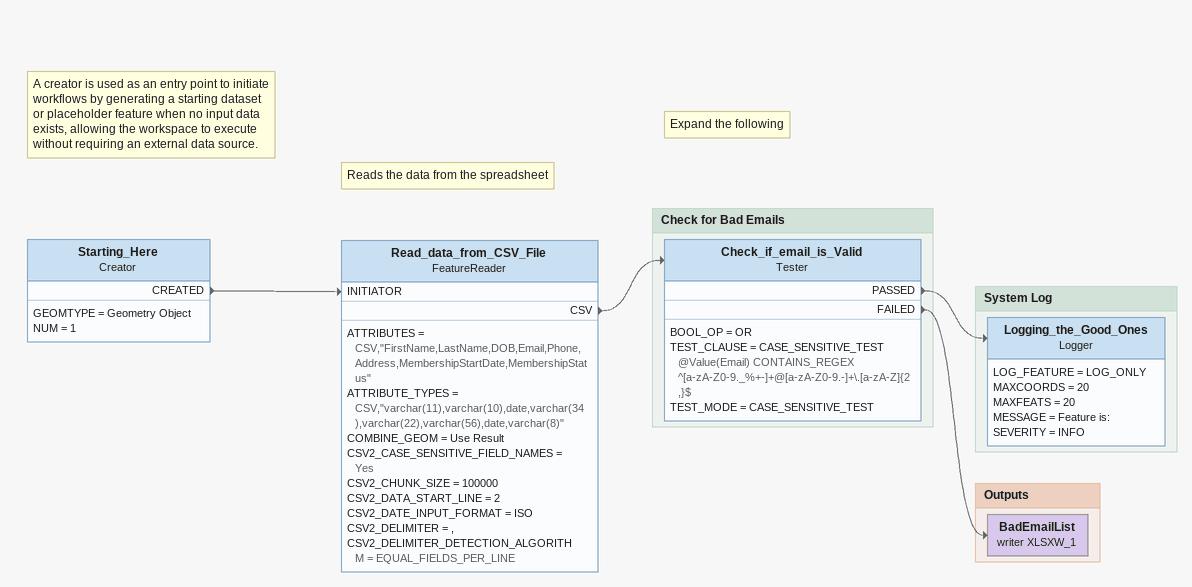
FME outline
Note: A creator is used as an entry point to initiate workflows by generating a starting dataset or placeholder feature when no input data exists, allowing the workspace to execute without requiring an external data source.
Starting_Here: Creator
    GEOMTYPE = Geometry Object
    NUM = 1
    CREATED -> Read_data_from_CSV_File [INITIATOR]
Note: Reads the data from the spreadsheet
Note: Expand the following
Read_data_from_CSV_File: FeatureReader
    ATTRIBUTES = CSV,"FirstName,LastName,DOB,Email,Phone,Address,MembershipStartDate,MembershipStatus"
    ATTRIBUTE_TYPES = CSV,"varchar(11),varchar(10),date,varchar(34),varchar(22),varchar(56),date,varchar(8)"
    COMBINE_GEOM = Use Result
    CSV2_CASE_SENSITIVE_FIELD_NAMES = Yes
    CSV2_CHUNK_SIZE = 100000
    CSV2_DATA_START_LINE = 2
    CSV2_DATE_INPUT_FORMAT = ISO
    CSV2_DELIMITER = ,
    CSV2_DELIMITER_DETECTION_ALGORITHM = EQUAL_FIELDS_PER_LINE
    CSV -> Check_if_email_is_Valid

Bookmark: Check for Bad Emails
Check_if_email_is_Valid: Tester
    BOOL_OP = OR
    TEST_CLAUSE = CASE_SENSITIVE_TEST @Value(Email) CONTAINS_REGEX ^[a-zA-Z0-9._%+-]+@[a-zA-Z0-9.-]+\.[a-zA-Z]{2,}$
    TEST_MODE = CASE_SENSITIVE_TEST
    PASSED -> Logging_the_Good_Ones
    FAILED -> BadEmailList (writer XLSXW_1)

Bookmark: System Log
Logging_the_Good_Ones: Logger
    LOG_FEATURE = LOG_ONLY
    MAXCOORDS = 20
    MAXFEATS = 20
    MESSAGE = Feature is:
    SEVERITY = INFO

Bookmark: Outputs
BadEmailList (writer XLSXW_1)
